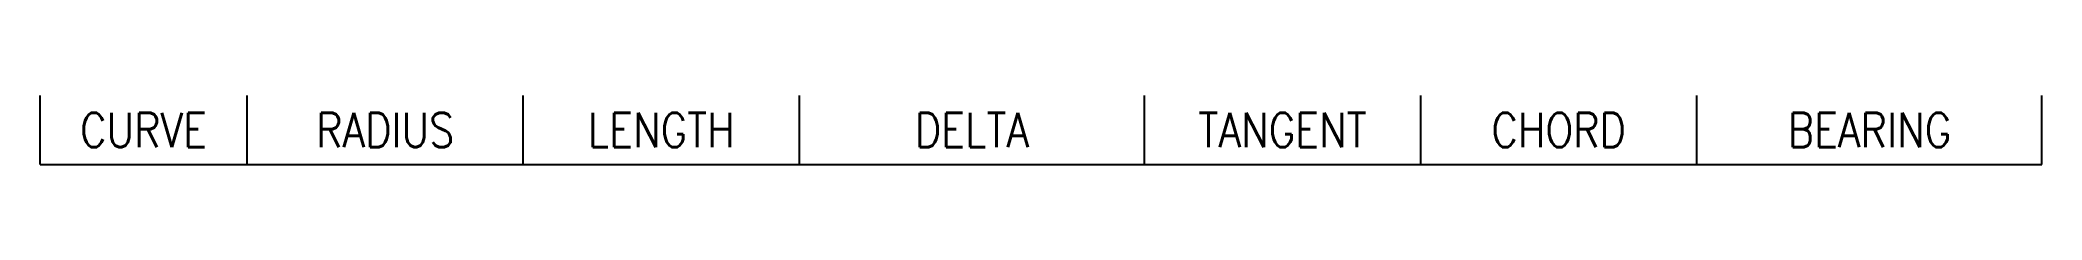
# Model space of a CAD drawing. Extents: x 0 to 58, y -2 to 0.
import ezdxf
from ezdxf.enums import TextEntityAlignment as Align

# ---------------------------------------------------------------- set-up
doc = ezdxf.new("R2010")
doc.units = 0
doc.header["$LTSCALE"] = 40
doc.header["$MEASUREMENT"] = 0
doc.layers.get('0').update_dxf_attribs({"linetype": 'CONTINUOUS'})
doc.styles.add('ROMANS', font='romans.shx', dxfattribs={"width": 0.95, "oblique": 15})

msp = doc.modelspace()

# ---------------------------------------------------------------- linework, layer by layer
for p, q in [((0, -2), (0, 0)), ((6, -2), (6, 0)), ((14, -2), (14, 0)), ((22, -2), (22, 0)), ((32, -2), (32, 0)), ((40, -2), (40, 0)), ((48, -2), (48, 0)), ((58, -2), (58, 0)), ((0, -2), (58, -2))]:
    msp.add_line(p, q)

# ---------------------------------------------------------------- texts
at = {"style": 'ROMANS', "width": 0.85}
for s, p in [('CURVE', (3, -1.5)), ('RADIUS', (10, -1.5)), ('LENGTH', (18, -1.5)), ('DELTA', (27, -1.5)), ('TANGENT', (36, -1.5)), ('CHORD', (44, -1.5)), ('BEARING', (53, -1.5))]:
    msp.add_text(s, height=1, dxfattribs=at).set_placement(p, align=Align.CENTER)

doc.saveas('drawing.dxf')
